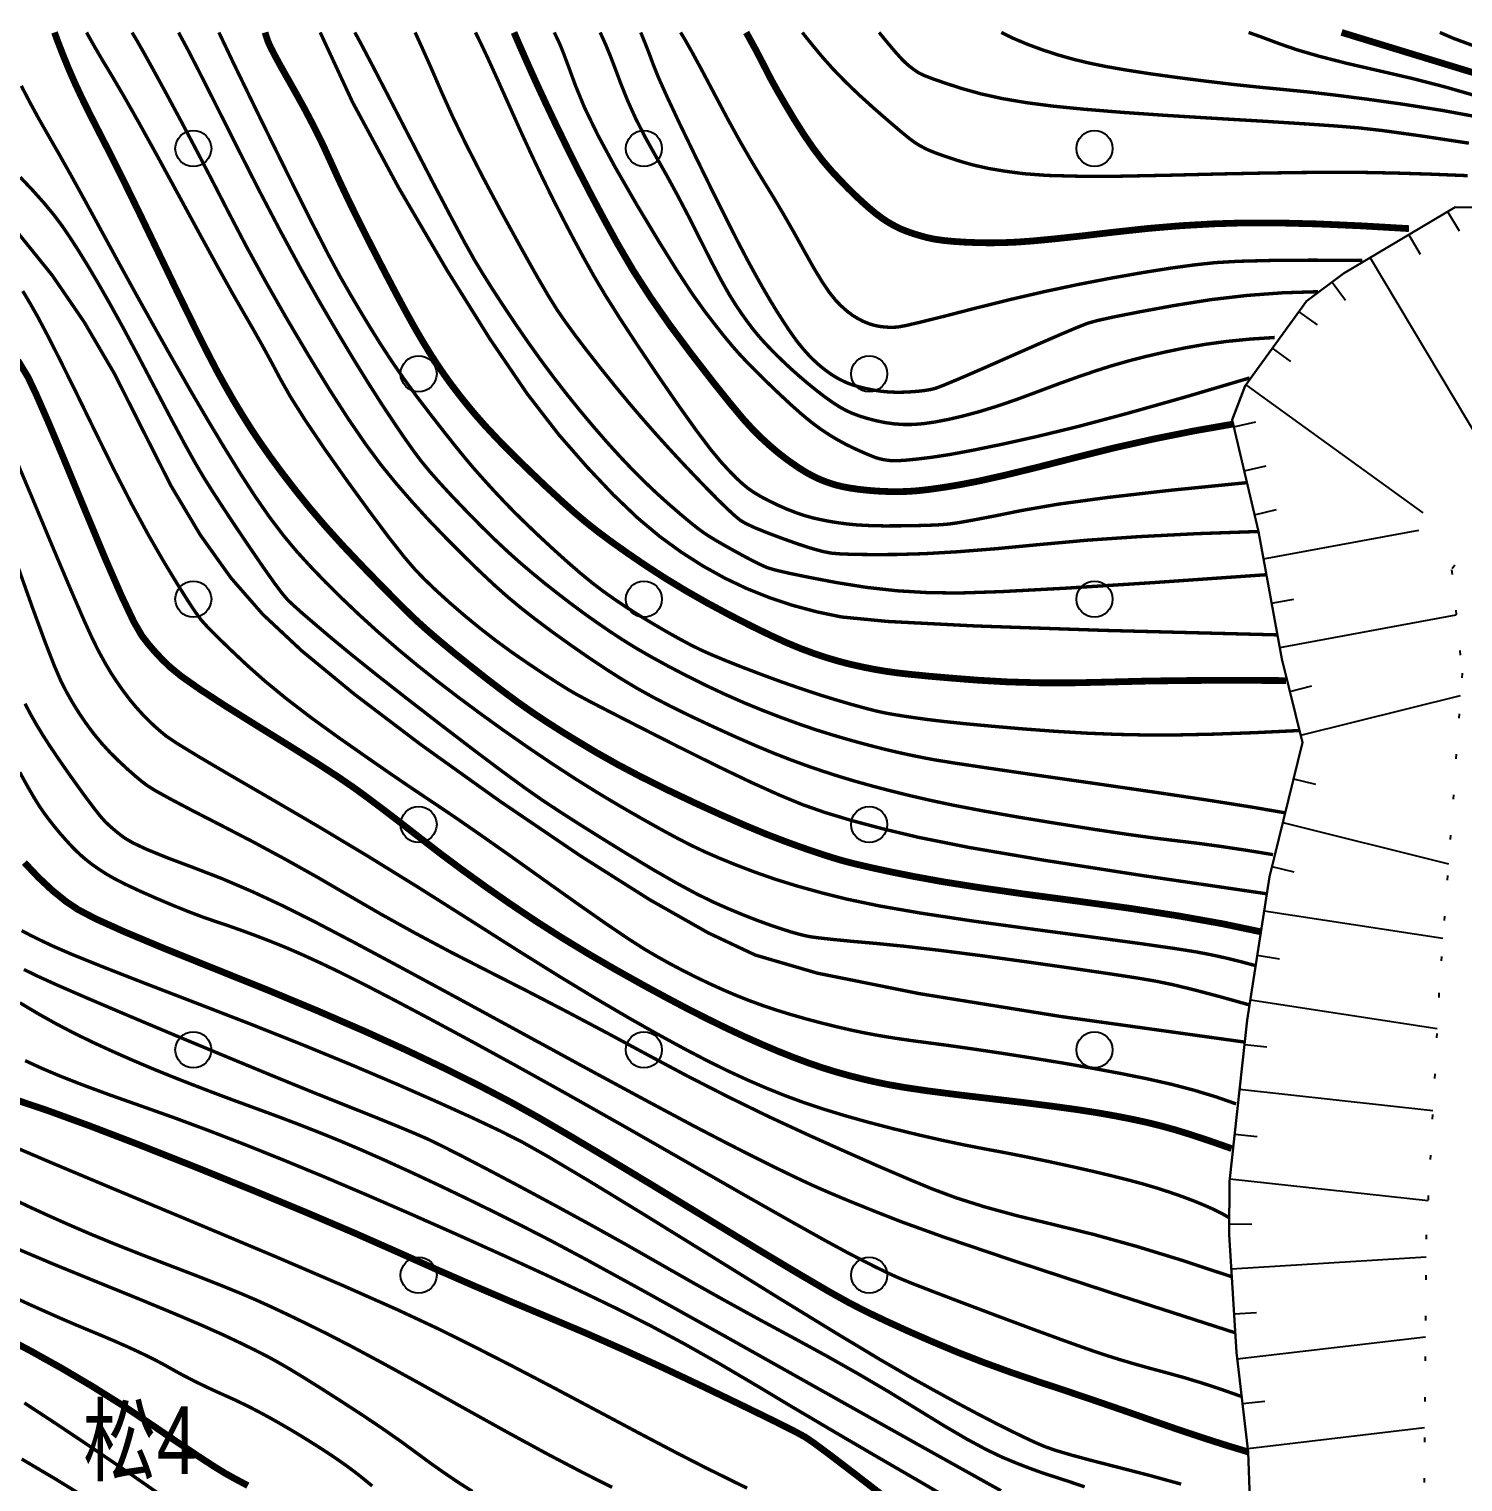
# Model space of a CAD drawing. Extents: x 396500 to 398250, y 1005980 to 1008200.
# Drawn here: x 396517.09 to 396548.91, y 1006767.84 to 1006800.07 of the extents above; entities that cross this region are included whole.
import ezdxf
from ezdxf.enums import TextEntityAlignment as Align

# ---------------------------------------------------------------- set-up
doc = ezdxf.new("R2010")
doc.units = 0
doc.header["$LTSCALE"] = 0.5
doc.linetypes.add('X4', pattern=[1.6, 0, -1.6])
doc.layers.get('0').update_dxf_attribs({"linetype": 'CONTINUOUS'})
doc.layers.add('ASSIST', color=7, linetype='CONTINUOUS', plot=False)
for name, color, linetype in [('DGX', 2, 'CONTINUOUS'), ('DMTZ', 3, 'CONTINUOUS'), ('ZBTZ', 3, 'CONTINUOUS')]:
    doc.layers.add(name, color=color, linetype=linetype)
doc.styles.add('细等线体', font='长等线体_0.TTF', dxfattribs={"width": 0.8})
doc.linetypes.add('1161', pattern='A,0,[149,AAA.SHX,S=0.15,R=0,X=0,Y=0],-1.6', length=1.6)

# ---------------------------------------------------------------- blocks, each defined once
blk = doc.blocks.new('gc326')
blk.add_circle((0, 0), 0.8)

msp = doc.modelspace()

# ---------------------------------------------------------------- linework, layer by layer
at = {"layer": 'ASSIST', "linetype": '1161'}
msp.add_lwpolyline([(396541.919, 1006748.297), (396543.611, 1006751.507), (396544.012, 1006752.112), (396544.259, 1006753.351), (396544.26, 1006755.667), (396544.269, 1006760.35), (396544.253, 1006765.35), (396544.142, 1006768.502), (396543.882, 1006770.711), (396543.72, 1006773.326), (396543.728, 1006774.502), (396544.118, 1006778.08), (396544.61, 1006781.265), (396545.348, 1006784.244), (396544.889, 1006786.098), (396544.366, 1006788.926), (396543.786, 1006791.401), (396544.07, 1006792.157), (396545.431, 1006794.034), (396546.258, 1006794.648), (396548.73, 1006796.124), (396551.106, 1006796.112)], dxfattribs=at)
at = {"layer": 'ASSIST', "linetype": 'X4'}
msp.add_lwpolyline([(396546.78, 1006743.224), (396548.817, 1006750.177), (396550.413, 1006755.931), (396551.959, 1006767.457), (396551.608, 1006779.505), (396551.514, 1006785.279), (396551.632, 1006787.643), (396551.468, 1006788.484), (396550.998, 1006789.325), (396549.733, 1006789.62), (396549.241, 1006788.916), (396548.655, 1006788.075), (396548.889, 1006785.779), (396548.373, 1006778.686), (396548.092, 1006773.321), (396548.008, 1006763.539), (396547.529, 1006757.296), (396546.483, 1006750.113), (396544.562, 1006744.956)], dxfattribs=at)
at = {"layer": 'DGX', "color": 3, "linetype": 'Continuous', "lineweight": -2, "const_width": 0.15}
for points, elevation in [([(396517.65, 1006800), (396517.709, 1006799.835), (396517.835, 1006799.509), (396517.962, 1006799.198), (396518.1, 1006798.883), (396518.26, 1006798.54), (396518.443, 1006798.17), (396518.646, 1006797.774), (396518.892, 1006797.295), (396519.199, 1006796.678), (396519.568, 1006795.923), (396519.998, 1006795.031), (396520.423, 1006794.15), (396520.775, 1006793.432), (396521.054, 1006792.876), (396521.259, 1006792.482), (396521.431, 1006792.17), (396521.608, 1006791.861), (396521.792, 1006791.555), (396521.982, 1006791.251), (396522.189, 1006790.938), (396522.424, 1006790.602), (396522.688, 1006790.243), (396522.98, 1006789.863), (396523.302, 1006789.463), (396523.656, 1006789.049), (396524.043, 1006788.62), (396524.463, 1006788.177), (396524.866, 1006787.762), (396525.207, 1006787.416), (396525.485, 1006787.14), (396525.7, 1006786.934), (396525.91, 1006786.745), (396526.172, 1006786.52), (396526.486, 1006786.259), (396526.854, 1006785.963), (396527.235, 1006785.663), (396527.592, 1006785.39), (396527.925, 1006785.145), (396528.234, 1006784.927), (396528.547, 1006784.717), (396528.894, 1006784.495), (396529.275, 1006784.261), (396529.689, 1006784.014), (396530.147, 1006783.756), (396530.657, 1006783.487), (396531.22, 1006783.207), (396531.835, 1006782.915), (396532.444, 1006782.638), (396532.989, 1006782.399), (396533.47, 1006782.2), (396533.887, 1006782.041), (396534.252, 1006781.909), (396534.58, 1006781.797), (396534.87, 1006781.703), (396535.122, 1006781.627), (396535.397, 1006781.555), (396535.755, 1006781.472), (396536.194, 1006781.377), (396536.717, 1006781.272), (396537.366, 1006781.154), (396538.185, 1006781.024), (396539.176, 1006780.881), (396540.337, 1006780.726), (396541.526, 1006780.563), (396542.602, 1006780.395), (396543.564, 1006780.223), (396544.411, 1006780.046)], 47.5), ([(396544.977, 1006785.618), (396543.883, 1006785.624), (396542.865, 1006785.62), (396541.924, 1006785.608), (396541.058, 1006785.586), (396540.255, 1006785.568), (396539.501, 1006785.569), (396538.796, 1006785.589), (396538.139, 1006785.627), (396537.554, 1006785.673), (396537.063, 1006785.715), (396536.665, 1006785.754), (396536.36, 1006785.788), (396536.102, 1006785.824), (396535.841, 1006785.868), (396535.579, 1006785.92), (396535.315, 1006785.979), (396535.048, 1006786.048), (396534.776, 1006786.129), (396534.498, 1006786.222), (396534.216, 1006786.326), (396533.903, 1006786.456), (396533.533, 1006786.625), (396533.106, 1006786.833), (396532.623, 1006787.079), (396532.122, 1006787.348), (396531.644, 1006787.621), (396531.188, 1006787.899), (396530.755, 1006788.18), (396530.356, 1006788.453), (396530.005, 1006788.702), (396529.701, 1006788.928), (396529.444, 1006789.131), (396529.191, 1006789.346), (396528.897, 1006789.609), (396528.562, 1006789.919), (396528.187, 1006790.276), (396527.816, 1006790.639), (396527.493, 1006790.966), (396527.22, 1006791.257), (396526.995, 1006791.511), (396526.801, 1006791.744), (396526.619, 1006791.973), (396526.448, 1006792.197), (396526.29, 1006792.417), (396526.136, 1006792.643), (396525.979, 1006792.887), (396525.819, 1006793.148), (396525.655, 1006793.428), (396525.473, 1006793.754), (396525.257, 1006794.155), (396525.007, 1006794.63), (396524.723, 1006795.179), (396524.438, 1006795.741), (396524.186, 1006796.253), (396523.967, 1006796.715), (396523.78, 1006797.128), (396523.6, 1006797.52), (396523.401, 1006797.923), (396523.184, 1006798.335), (396522.949, 1006798.757), (396522.73, 1006799.142), (396522.563, 1006799.445), (396522.448, 1006799.666), (396522.385, 1006799.805), (396522.335, 1006799.959), (396522.324, 1006800)], 50), ([(396543.8, 1006791.309), (396542.922, 1006791.155), (396542.042, 1006790.978), (396541.16, 1006790.78), (396540.276, 1006790.559), (396539.454, 1006790.349), (396538.758, 1006790.179), (396538.189, 1006790.051), (396537.747, 1006789.965), (396537.39, 1006789.906), (396537.076, 1006789.861), (396536.807, 1006789.831), (396536.581, 1006789.815), (396536.374, 1006789.81), (396536.161, 1006789.812), (396535.943, 1006789.821), (396535.719, 1006789.838), (396535.503, 1006789.861), (396535.309, 1006789.889), (396535.137, 1006789.921), (396534.987, 1006789.958), (396534.849, 1006790.001), (396534.715, 1006790.05), (396534.585, 1006790.105), (396534.459, 1006790.167), (396534.328, 1006790.239), (396534.186, 1006790.327), (396534.033, 1006790.431), (396533.868, 1006790.55), (396533.696, 1006790.684), (396533.522, 1006790.832), (396533.345, 1006790.994), (396533.166, 1006791.169), (396532.944, 1006791.411), (396532.641, 1006791.773), (396532.256, 1006792.255), (396531.79, 1006792.856), (396531.307, 1006793.504), (396530.873, 1006794.127), (396530.489, 1006794.723), (396530.154, 1006795.294), (396529.85, 1006795.847), (396529.56, 1006796.393), (396529.282, 1006796.931), (396529.017, 1006797.462), (396528.768, 1006797.975), (396528.537, 1006798.461), (396528.324, 1006798.921), (396528.129, 1006799.355), (396527.942, 1006799.779), (396527.847, 1006800)], 52.5), ([(396547.709, 1006795.647), (396546.623, 1006795.71), (396545.653, 1006795.752), (396544.799, 1006795.773), (396544.06, 1006795.774), (396543.368, 1006795.753), (396542.651, 1006795.712), (396541.912, 1006795.65), (396541.149, 1006795.567), (396540.434, 1006795.483), (396539.839, 1006795.419), (396539.366, 1006795.374), (396539.012, 1006795.348), (396538.72, 1006795.336), (396538.431, 1006795.331), (396538.143, 1006795.335), (396537.858, 1006795.346), (396537.593, 1006795.363), (396537.364, 1006795.386), (396537.172, 1006795.414), (396537.017, 1006795.447), (396536.884, 1006795.483), (396536.76, 1006795.52), (396536.644, 1006795.558), (396536.537, 1006795.597), (396536.433, 1006795.639), (396536.327, 1006795.69), (396536.22, 1006795.748), (396536.112, 1006795.813), (396535.997, 1006795.891), (396535.87, 1006795.987), (396535.732, 1006796.101), (396535.583, 1006796.233), (396535.423, 1006796.382), (396535.254, 1006796.548), (396535.076, 1006796.731), (396534.888, 1006796.932), (396534.693, 1006797.16), (396534.492, 1006797.425), (396534.284, 1006797.727), (396534.069, 1006798.066), (396533.867, 1006798.404), (396533.694, 1006798.702), (396533.55, 1006798.961), (396533.437, 1006799.181), (396533.33, 1006799.391), (396533.209, 1006799.621), (396533.072, 1006799.87), (396533, 1006800)], 55), ([(396546.213, 1006800), (396550.942, 1006798.555), (396553.185, 1006797.968), (396554.149, 1006797.817), (396555.534, 1006797.787), (396558.148, 1006797.641)], 57.5), ([(396516.835, 1006792.724), (396517.061, 1006792.353), (396517.236, 1006791.985), (396517.505, 1006791.373), (396517.866, 1006790.516), (396518.321, 1006789.415), (396518.777, 1006788.322), (396519.14, 1006787.491), (396519.411, 1006786.92), (396519.59, 1006786.611), (396519.728, 1006786.433), (396519.878, 1006786.259), (396520.039, 1006786.087), (396520.212, 1006785.919), (396520.468, 1006785.711), (396520.877, 1006785.424), (396521.441, 1006785.056), (396522.158, 1006784.608), (396522.888, 1006784.156), (396523.489, 1006783.777), (396523.96, 1006783.47), (396524.302, 1006783.235), (396524.602, 1006783.016), (396524.947, 1006782.757), (396525.336, 1006782.459), (396525.769, 1006782.122), (396526.237, 1006781.762), (396526.727, 1006781.397), (396527.241, 1006781.027), (396527.778, 1006780.653), (396528.333, 1006780.28), (396528.905, 1006779.915), (396529.492, 1006779.558), (396530.094, 1006779.209), (396530.68, 1006778.881), (396531.219, 1006778.588), (396531.71, 1006778.329), (396532.153, 1006778.104), (396532.564, 1006777.904), (396532.96, 1006777.719), (396533.339, 1006777.55), (396533.701, 1006777.396), (396534.048, 1006777.258), (396534.378, 1006777.135), (396534.692, 1006777.027), (396534.99, 1006776.935), (396535.281, 1006776.854), (396535.575, 1006776.779), (396535.871, 1006776.711), (396536.169, 1006776.65), (396536.532, 1006776.587), (396537.023, 1006776.515), (396537.641, 1006776.435), (396538.388, 1006776.346), (396539.146, 1006776.256), (396539.8, 1006776.173), (396540.35, 1006776.097), (396540.797, 1006776.028), (396541.181, 1006775.96), (396541.541, 1006775.89), (396541.879, 1006775.817), (396542.194, 1006775.74), (396542.52, 1006775.65), (396542.892, 1006775.535), (396543.31, 1006775.396), (396543.774, 1006775.233)], 45), ([(396544.142, 1006768.502), (396543.662, 1006768.647), (396543.139, 1006768.814), (396542.571, 1006769.004), (396541.959, 1006769.217), (396541.328, 1006769.438), (396540.705, 1006769.652), (396540.09, 1006769.86), (396539.483, 1006770.061), (396538.883, 1006770.265), (396538.289, 1006770.481), (396537.703, 1006770.709), (396537.124, 1006770.951), (396536.577, 1006771.19), (396536.089, 1006771.413), (396535.659, 1006771.619), (396535.287, 1006771.81), (396534.83, 1006772.065), (396534.146, 1006772.466), (396533.233, 1006773.013), (396532.093, 1006773.706), (396530.921, 1006774.419), (396529.915, 1006775.025), (396529.074, 1006775.525), (396528.399, 1006775.918), (396527.77, 1006776.267), (396527.069, 1006776.634), (396526.296, 1006777.018), (396525.449, 1006777.421), (396524.522, 1006777.842), (396523.504, 1006778.283), (396522.397, 1006778.744), (396521.2, 1006779.225), (396520.08, 1006779.676), (396519.202, 1006780.044), (396518.566, 1006780.331), (396518.173, 1006780.536), (396517.895, 1006780.724), (396517.604, 1006780.96), (396517.299, 1006781.245), (396516.982, 1006781.579)], 42.5), ([(396536.067, 1006767.508), (396535.393, 1006768.029), (396534.877, 1006768.423), (396534.517, 1006768.69), (396534.315, 1006768.829), (396534.085, 1006768.954), (396533.644, 1006769.176), (396532.991, 1006769.495), (396532.127, 1006769.911), (396531.18, 1006770.358), (396530.278, 1006770.77), (396529.422, 1006771.147), (396528.61, 1006771.49), (396527.809, 1006771.825), (396526.983, 1006772.178), (396526.131, 1006772.55), (396525.255, 1006772.941), (396524.309, 1006773.359), (396523.249, 1006773.811), (396522.076, 1006774.297), (396520.789, 1006774.819), (396519.529, 1006775.317), (396518.437, 1006775.735), (396517.513, 1006776.072), (396516.756, 1006776.328)], 40), ([(396521.94, 1006767.755), (396521.642, 1006767.914), (396521.427, 1006768.034), (396521.195, 1006768.177), (396520.846, 1006768.404), (396520.38, 1006768.716), (396519.798, 1006769.112), (396519.15, 1006769.543), (396518.488, 1006769.958), (396517.812, 1006770.358), (396517.122, 1006770.743), (396516.407, 1006771.122)], 37.5)]:
    msp.add_lwpolyline(points, dxfattribs=dict(at, elevation=elevation))
at = {"layer": 'DGX', "linetype": 'Continuous', "const_width": 0.075}
for points, elevation in [([(396544.547, 1006780.888), (396541.798, 1006781.291), (396539.595, 1006781.634), (396537.936, 1006781.917), (396536.823, 1006782.14), (396536.032, 1006782.329), (396535.34, 1006782.513), (396534.746, 1006782.692), (396534.252, 1006782.865), (396533.743, 1006783.075), (396533.109, 1006783.361), (396532.348, 1006783.726), (396531.462, 1006784.167), (396530.611, 1006784.599), (396529.956, 1006784.934), (396529.498, 1006785.171), (396529.237, 1006785.311), (396529.048, 1006785.421), (396528.806, 1006785.572), (396528.513, 1006785.762), (396528.167, 1006785.993), (396527.799, 1006786.247), (396527.438, 1006786.511), (396527.086, 1006786.785), (396526.741, 1006787.068), (396526.418, 1006787.347), (396526.129, 1006787.609), (396525.874, 1006787.853), (396525.654, 1006788.079), (396525.408, 1006788.366), (396525.074, 1006788.79), (396524.653, 1006789.352), (396524.144, 1006790.051), (396523.637, 1006790.769), (396523.22, 1006791.387), (396522.892, 1006791.905), (396522.655, 1006792.324), (396522.46, 1006792.691), (396522.262, 1006793.054), (396522.06, 1006793.412), (396521.855, 1006793.767), (396521.608, 1006794.196), (396521.284, 1006794.776), (396520.883, 1006795.508), (396520.403, 1006796.392), (396519.921, 1006797.278), (396519.512, 1006798.017), (396519.176, 1006798.609), (396518.913, 1006799.055), (396518.703, 1006799.403), (396518.528, 1006799.703), (396518.386, 1006799.956), (396518.362, 1006800)], 48), ([(396519.372, 1006800), (396519.372, 1006799.999), (396519.482, 1006799.815), (396519.647, 1006799.524), (396519.867, 1006799.126), (396520.143, 1006798.62), (396520.456, 1006798.038), (396520.788, 1006797.409), (396521.139, 1006796.735), (396521.509, 1006796.015), (396521.903, 1006795.261), (396522.328, 1006794.485), (396522.782, 1006793.687), (396523.266, 1006792.868), (396523.742, 1006792.091), (396524.172, 1006791.422), (396524.557, 1006790.861), (396524.895, 1006790.406), (396525.223, 1006790.003), (396525.576, 1006789.596), (396525.952, 1006789.183), (396526.353, 1006788.767), (396526.748, 1006788.371), (396527.105, 1006788.024), (396527.426, 1006787.724), (396527.709, 1006787.473), (396527.995, 1006787.235), (396528.322, 1006786.979), (396528.689, 1006786.704), (396529.098, 1006786.411), (396529.513, 1006786.123), (396529.9, 1006785.865), (396530.257, 1006785.639), (396530.586, 1006785.442), (396530.927, 1006785.253), (396531.32, 1006785.049), (396531.766, 1006784.83), (396532.265, 1006784.596), (396532.767, 1006784.368), (396533.224, 1006784.168), (396533.635, 1006783.997), (396534.001, 1006783.855), (396534.346, 1006783.729), (396534.696, 1006783.609), (396535.052, 1006783.494), (396535.413, 1006783.386), (396535.791, 1006783.28), (396536.195, 1006783.174), (396536.627, 1006783.067), (396537.086, 1006782.961), (396537.615, 1006782.849), (396538.255, 1006782.727), (396539.007, 1006782.594), (396539.869, 1006782.452), (396540.727, 1006782.316), (396541.465, 1006782.206), (396542.081, 1006782.121), (396542.577, 1006782.061), (396543.036, 1006782.006), (396543.541, 1006781.937), (396544.093, 1006781.854), (396544.691, 1006781.756)], 48.5), ([(396544.968, 1006782.682), (396544.226, 1006782.81), (396543.267, 1006782.962), (396542.092, 1006783.138), (396540.701, 1006783.34), (396539.357, 1006783.532), (396538.324, 1006783.683), (396537.602, 1006783.791), (396537.191, 1006783.858), (396536.932, 1006783.906), (396536.667, 1006783.96), (396536.395, 1006784.019), (396536.117, 1006784.084), (396535.83, 1006784.156), (396535.528, 1006784.236), (396535.213, 1006784.324), (396534.885, 1006784.421), (396534.539, 1006784.529), (396534.174, 1006784.654), (396533.789, 1006784.794), (396533.383, 1006784.95), (396532.965, 1006785.121), (396532.541, 1006785.308), (396532.112, 1006785.509), (396531.677, 1006785.725), (396531.259, 1006785.944), (396530.881, 1006786.151), (396530.543, 1006786.346), (396530.246, 1006786.531), (396529.966, 1006786.715), (396529.682, 1006786.91), (396529.394, 1006787.115), (396529.101, 1006787.332), (396528.811, 1006787.555), (396528.528, 1006787.778), (396528.254, 1006788.003), (396527.988, 1006788.229), (396527.717, 1006788.471), (396527.425, 1006788.744), (396527.114, 1006789.049), (396526.784, 1006789.385), (396526.467, 1006789.716), (396526.197, 1006790.008), (396525.975, 1006790.26), (396525.8, 1006790.473), (396525.631, 1006790.696), (396525.428, 1006790.983), (396525.19, 1006791.333), (396524.917, 1006791.745), (396524.613, 1006792.221), (396524.28, 1006792.759), (396523.92, 1006793.36), (396523.531, 1006794.024), (396523.112, 1006794.764), (396522.662, 1006795.595), (396522.18, 1006796.515), (396521.668, 1006797.525), (396521.199, 1006798.46), (396520.848, 1006799.154), (396520.615, 1006799.606), (396520.501, 1006799.818), (396520.436, 1006799.939), (396520.406, 1006800)], 49), ([(396545.301, 1006784.511), (396544.274, 1006784.462), (396543.361, 1006784.429), (396542.562, 1006784.412), (396541.876, 1006784.411), (396541.234, 1006784.424), (396540.564, 1006784.451), (396539.868, 1006784.492), (396539.145, 1006784.546), (396538.46, 1006784.605), (396537.879, 1006784.659), (396537.401, 1006784.709), (396537.026, 1006784.754), (396536.724, 1006784.796), (396536.463, 1006784.835), (396536.242, 1006784.871), (396536.063, 1006784.904), (396535.876, 1006784.945), (396535.636, 1006785.007), (396535.341, 1006785.088), (396534.993, 1006785.19), (396534.607, 1006785.309), (396534.202, 1006785.444), (396533.777, 1006785.592), (396533.332, 1006785.756), (396532.909, 1006785.917), (396532.546, 1006786.061), (396532.246, 1006786.186), (396532.008, 1006786.292), (396531.785, 1006786.401), (396531.533, 1006786.535), (396531.251, 1006786.693), (396530.939, 1006786.875), (396530.625, 1006787.065), (396530.334, 1006787.25), (396530.068, 1006787.429), (396529.825, 1006787.601), (396529.581, 1006787.788), (396529.31, 1006788.01), (396529.013, 1006788.268), (396528.689, 1006788.561), (396528.369, 1006788.858), (396528.085, 1006789.13), (396527.836, 1006789.375), (396527.623, 1006789.595), (396527.434, 1006789.796), (396527.258, 1006789.988), (396527.094, 1006790.17), (396526.942, 1006790.342), (396526.774, 1006790.541), (396526.56, 1006790.804), (396526.301, 1006791.13), (396525.997, 1006791.52), (396525.68, 1006791.935), (396525.387, 1006792.338), (396525.117, 1006792.73), (396524.869, 1006793.11), (396524.637, 1006793.483), (396524.413, 1006793.853), (396524.196, 1006794.222), (396523.986, 1006794.588), (396523.721, 1006795.081), (396523.337, 1006795.83), (396522.835, 1006796.837), (396522.214, 1006798.1), (396521.611, 1006799.342), (396521.299, 1006800)], 49.5), ([(396544.791, 1006786.632), (396540.977, 1006786.731), (396538.094, 1006786.83), (396536.141, 1006786.93), (396535.119, 1006787.029), (396534.57, 1006787.143), (396534.036, 1006787.286), (396533.518, 1006787.458), (396533.014, 1006787.659), (396532.522, 1006787.893), (396532.035, 1006788.164), (396531.555, 1006788.471), (396531.082, 1006788.815), (396530.589, 1006789.228), (396530.052, 1006789.741), (396529.471, 1006790.355), (396528.846, 1006791.069), (396528.138, 1006791.985), (396527.309, 1006793.204), (396526.359, 1006794.726), (396525.289, 1006796.552), (396524.259, 1006798.463), (396523.547, 1006800)], 50.5), ([(396544.55, 1006787.968), (396542.08, 1006787.795), (396540.118, 1006787.67), (396538.664, 1006787.592), (396537.717, 1006787.561), (396537.027, 1006787.57), (396536.345, 1006787.611), (396535.671, 1006787.686), (396535.003, 1006787.793), (396534.41, 1006787.906), (396533.956, 1006787.999), (396533.642, 1006788.072), (396533.468, 1006788.124), (396533.345, 1006788.178), (396533.185, 1006788.256), (396532.989, 1006788.358), (396532.757, 1006788.485), (396532.524, 1006788.615), (396532.327, 1006788.729), (396532.165, 1006788.828), (396532.04, 1006788.911), (396531.912, 1006789.006), (396531.744, 1006789.141), (396531.536, 1006789.315), (396531.288, 1006789.529), (396531.018, 1006789.771), (396530.744, 1006790.031), (396530.467, 1006790.308), (396530.187, 1006790.603), (396529.904, 1006790.916), (396529.618, 1006791.244), (396529.328, 1006791.589), (396529.036, 1006791.95), (396528.743, 1006792.326), (396528.452, 1006792.717), (396528.162, 1006793.122), (396527.873, 1006793.541), (396527.601, 1006793.949), (396527.36, 1006794.319), (396527.15, 1006794.653), (396526.971, 1006794.949), (396526.76, 1006795.326), (396526.452, 1006795.9), (396526.047, 1006796.672), (396525.546, 1006797.642), (396525.055, 1006798.593), (396524.683, 1006799.31), (396524.43, 1006799.791), (396524.315, 1006800)], 51), ([(396544.366, 1006788.926), (396542.998, 1006788.878), (396541.731, 1006788.813), (396540.565, 1006788.733), (396539.5, 1006788.636), (396538.542, 1006788.544), (396537.694, 1006788.477), (396536.958, 1006788.434), (396536.334, 1006788.416), (396535.816, 1006788.414), (396535.403, 1006788.418), (396535.094, 1006788.429), (396534.889, 1006788.446), (396534.707, 1006788.481), (396534.467, 1006788.546), (396534.169, 1006788.642), (396533.813, 1006788.768), (396533.464, 1006788.899), (396533.191, 1006789.01), (396532.993, 1006789.102), (396532.87, 1006789.174), (396532.76, 1006789.264), (396532.6, 1006789.411), (396532.391, 1006789.614), (396532.133, 1006789.874), (396531.849, 1006790.168), (396531.562, 1006790.471), (396531.273, 1006790.784), (396530.982, 1006791.106), (396530.686, 1006791.443), (396530.383, 1006791.798), (396530.074, 1006792.172), (396529.759, 1006792.564), (396529.46, 1006792.945), (396529.202, 1006793.284), (396528.984, 1006793.583), (396528.806, 1006793.84), (396528.612, 1006794.151), (396528.343, 1006794.613), (396528, 1006795.226), (396527.582, 1006795.988), (396527.157, 1006796.786), (396526.79, 1006797.504), (396526.48, 1006798.143), (396526.229, 1006798.702), (396526.013, 1006799.201), (396525.809, 1006799.658), (396525.653, 1006800)], 51.5), ([(396544.102, 1006790.009), (396542.418, 1006789.841), (396541.027, 1006789.682), (396539.927, 1006789.533), (396539.118, 1006789.393), (396538.52, 1006789.272), (396538.049, 1006789.182), (396537.706, 1006789.121), (396537.491, 1006789.091), (396537.311, 1006789.076), (396537.071, 1006789.065), (396536.773, 1006789.057), (396536.416, 1006789.052), (396536.053, 1006789.051), (396535.735, 1006789.058), (396535.462, 1006789.072), (396535.235, 1006789.094), (396535.034, 1006789.121), (396534.84, 1006789.152), (396534.655, 1006789.189), (396534.476, 1006789.229), (396534.297, 1006789.279), (396534.108, 1006789.343), (396533.909, 1006789.42), (396533.701, 1006789.512), (396533.5, 1006789.609), (396533.324, 1006789.702), (396533.173, 1006789.792), (396533.048, 1006789.878), (396532.925, 1006789.978), (396532.782, 1006790.111), (396532.62, 1006790.276), (396532.438, 1006790.473), (396532.207, 1006790.752), (396531.899, 1006791.161), (396531.514, 1006791.7), (396531.052, 1006792.37), (396530.587, 1006793.06), (396530.194, 1006793.66), (396529.873, 1006794.169), (396529.624, 1006794.588), (396529.409, 1006794.973), (396529.189, 1006795.379), (396528.964, 1006795.808), (396528.733, 1006796.259), (396528.497, 1006796.738), (396528.253, 1006797.249), (396528.002, 1006797.794), (396527.743, 1006798.372), (396527.497, 1006798.922), (396527.287, 1006799.384), (396527.111, 1006799.758), (396526.992, 1006800)], 52), ([(396544.172, 1006792.333), (396542.718, 1006791.903), (396541.447, 1006791.544), (396540.359, 1006791.254), (396539.453, 1006791.034), (396538.697, 1006790.866), (396538.055, 1006790.734), (396537.529, 1006790.636), (396537.117, 1006790.573), (396536.795, 1006790.534), (396536.538, 1006790.508), (396536.346, 1006790.496), (396536.219, 1006790.498), (396536.127, 1006790.508), (396536.041, 1006790.522), (396535.961, 1006790.54), (396535.888, 1006790.561), (396535.804, 1006790.592), (396535.693, 1006790.638), (396535.553, 1006790.699), (396535.386, 1006790.775), (396535.205, 1006790.864), (396535.024, 1006790.963), (396534.843, 1006791.072), (396534.661, 1006791.192), (396534.465, 1006791.336), (396534.241, 1006791.52), (396533.988, 1006791.744), (396533.706, 1006792.007), (396533.43, 1006792.272), (396533.195, 1006792.505), (396532.999, 1006792.704), (396532.844, 1006792.869), (396532.695, 1006793.038), (396532.519, 1006793.25), (396532.317, 1006793.505), (396532.088, 1006793.801), (396531.81, 1006794.189), (396531.464, 1006794.716), (396531.049, 1006795.383), (396530.565, 1006796.189), (396530.091, 1006797.011), (396529.707, 1006797.724), (396529.414, 1006798.329), (396529.21, 1006798.824), (396529.066, 1006799.219), (396528.952, 1006799.522), (396528.867, 1006799.734), (396528.812, 1006799.853), (396528.75, 1006799.981), (396528.741, 1006800)], 53), ([(396529.76, 1006800), (396529.803, 1006799.905), (396529.882, 1006799.73), (396529.977, 1006799.499), (396530.088, 1006799.211), (396530.216, 1006798.868), (396530.367, 1006798.49), (396530.544, 1006798.098), (396530.75, 1006797.692), (396530.983, 1006797.273), (396531.232, 1006796.835), (396531.482, 1006796.375), (396531.735, 1006795.891), (396531.99, 1006795.385), (396532.231, 1006794.907), (396532.443, 1006794.506), (396532.625, 1006794.183), (396532.777, 1006793.939), (396532.91, 1006793.743), (396533.035, 1006793.569), (396533.152, 1006793.415), (396533.26, 1006793.282), (396533.373, 1006793.154), (396533.502, 1006793.016), (396533.649, 1006792.867), (396533.812, 1006792.707), (396533.987, 1006792.543), (396534.17, 1006792.38), (396534.36, 1006792.218), (396534.557, 1006792.058), (396534.749, 1006791.91), (396534.923, 1006791.787), (396535.079, 1006791.687), (396535.218, 1006791.61), (396535.356, 1006791.548), (396535.513, 1006791.489), (396535.689, 1006791.435), (396535.883, 1006791.384), (396536.087, 1006791.342), (396536.291, 1006791.314), (396536.495, 1006791.3), (396536.7, 1006791.301), (396536.924, 1006791.318), (396537.184, 1006791.355), (396537.48, 1006791.412), (396537.813, 1006791.489), (396538.181, 1006791.588), (396538.581, 1006791.711), (396539.012, 1006791.859), (396539.476, 1006792.031), (396539.939, 1006792.205), (396540.369, 1006792.359), (396540.765, 1006792.494), (396541.128, 1006792.609), (396541.488, 1006792.712), (396541.873, 1006792.811), (396542.285, 1006792.906), (396542.722, 1006792.997), (396543.185, 1006793.079), (396543.673, 1006793.145), (396544.188, 1006793.196), (396544.728, 1006793.231)], 53.5), ([(396545.688, 1006794.247), (396544.905, 1006794.223), (396544.111, 1006794.164), (396543.307, 1006794.07), (396542.493, 1006793.94), (396541.758, 1006793.805), (396541.194, 1006793.695), (396540.801, 1006793.609), (396540.577, 1006793.547), (396540.366, 1006793.463), (396540.007, 1006793.312), (396539.502, 1006793.093), (396538.85, 1006792.806), (396538.203, 1006792.521), (396537.713, 1006792.31), (396537.381, 1006792.171), (396537.205, 1006792.105), (396537.094, 1006792.077), (396536.955, 1006792.054), (396536.788, 1006792.035), (396536.593, 1006792.021), (396536.388, 1006792.015), (396536.191, 1006792.02), (396536.002, 1006792.037), (396535.82, 1006792.065), (396535.652, 1006792.1), (396535.503, 1006792.136), (396535.373, 1006792.175), (396535.262, 1006792.215), (396535.161, 1006792.259), (396535.062, 1006792.309), (396534.964, 1006792.365), (396534.867, 1006792.427), (396534.772, 1006792.496), (396534.678, 1006792.569), (396534.586, 1006792.647), (396534.496, 1006792.731), (396534.406, 1006792.82), (396534.318, 1006792.916), (396534.231, 1006793.017), (396534.144, 1006793.125), (396534.051, 1006793.251), (396533.942, 1006793.408), (396533.818, 1006793.596), (396533.679, 1006793.814), (396533.528, 1006794.061), (396533.368, 1006794.335), (396533.2, 1006794.635), (396533.022, 1006794.961), (396532.814, 1006795.359), (396532.553, 1006795.875), (396532.238, 1006796.507), (396531.871, 1006797.257), (396531.517, 1006797.99), (396531.243, 1006798.575), (396531.048, 1006799.01), (396530.934, 1006799.296), (396530.853, 1006799.517), (396530.759, 1006799.758), (396530.66, 1006800)], 54), ([(396546.674, 1006794.941), (396545.554, 1006794.947), (396544.636, 1006794.94), (396543.921, 1006794.922), (396543.408, 1006794.892), (396542.955, 1006794.843), (396542.419, 1006794.77), (396541.802, 1006794.672), (396541.102, 1006794.549), (396540.359, 1006794.406), (396539.609, 1006794.247), (396538.853, 1006794.072), (396538.09, 1006793.882), (396537.409, 1006793.706), (396536.894, 1006793.578), (396536.547, 1006793.497), (396536.367, 1006793.464), (396536.269, 1006793.457), (396536.167, 1006793.458), (396536.062, 1006793.465), (396535.952, 1006793.478), (396535.838, 1006793.502), (396535.722, 1006793.538), (396535.602, 1006793.587), (396535.48, 1006793.65), (396535.356, 1006793.726), (396535.232, 1006793.82), (396535.108, 1006793.931), (396534.983, 1006794.059), (396534.847, 1006794.229), (396534.686, 1006794.467), (396534.5, 1006794.773), (396534.29, 1006795.147), (396534.065, 1006795.553), (396533.836, 1006795.953), (396533.602, 1006796.348), (396533.362, 1006796.738), (396533.115, 1006797.147), (396532.855, 1006797.597), (396532.584, 1006798.09), (396532.3, 1006798.625), (396532.032, 1006799.133), (396531.808, 1006799.546), (396531.628, 1006799.864), (396531.544, 1006800)], 54.5), ([(396534.247, 1006800), (396534.298, 1006799.933), (396534.47, 1006799.719), (396534.676, 1006799.471), (396534.916, 1006799.2), (396535.192, 1006798.915), (396535.503, 1006798.616), (396535.849, 1006798.304), (396536.178, 1006798.018), (396536.436, 1006797.798), (396536.623, 1006797.645), (396536.74, 1006797.559), (396536.822, 1006797.507), (396536.907, 1006797.459), (396536.994, 1006797.414), (396537.084, 1006797.374), (396537.195, 1006797.329), (396537.349, 1006797.274), (396537.545, 1006797.208), (396537.783, 1006797.13), (396538.063, 1006797.052), (396538.385, 1006796.981), (396538.75, 1006796.92), (396539.157, 1006796.866), (396539.682, 1006796.827), (396540.396, 1006796.809), (396541.302, 1006796.81), (396542.399, 1006796.832), (396543.523, 1006796.86), (396544.508, 1006796.88), (396545.354, 1006796.892), (396546.062, 1006796.897), (396546.726, 1006796.893), (396547.439, 1006796.879), (396548.201, 1006796.855), (396549.013, 1006796.822)], 55.5), ([(396549.038, 1006797.543), (396547.95, 1006797.708), (396547.135, 1006797.821), (396546.593, 1006797.883), (396546.09, 1006797.924), (396545.391, 1006797.972), (396544.496, 1006798.029), (396543.405, 1006798.093), (396542.289, 1006798.161), (396541.317, 1006798.229), (396540.49, 1006798.297), (396539.807, 1006798.365), (396539.223, 1006798.441), (396538.69, 1006798.531), (396538.209, 1006798.637), (396537.78, 1006798.757), (396537.418, 1006798.875), (396537.138, 1006798.972), (396536.941, 1006799.048), (396536.827, 1006799.104), (396536.754, 1006799.152), (396536.681, 1006799.206), (396536.607, 1006799.264), (396536.534, 1006799.328), (396536.442, 1006799.42), (396536.315, 1006799.561), (396536.153, 1006799.752), (396535.955, 1006799.993), (396535.949, 1006800)], 56.5), ([(396549.455, 1006798.084), (396548.468, 1006798.266), (396547.592, 1006798.405), (396546.809, 1006798.515), (396546.1, 1006798.606), (396545.467, 1006798.68), (396544.907, 1006798.735), (396544.371, 1006798.787), (396543.805, 1006798.847), (396543.209, 1006798.918), (396542.583, 1006798.998), (396541.979, 1006799.081), (396541.449, 1006799.163), (396540.993, 1006799.242), (396540.612, 1006799.32), (396540.267, 1006799.403), (396539.924, 1006799.5), (396539.583, 1006799.611), (396539.243, 1006799.736), (396538.913, 1006799.875), (396538.662, 1006800)], 56.5), ([(396557.704, 1006797.184), (396555.889, 1006797.345), (396554.392, 1006797.495), (396553.212, 1006797.635), (396552.35, 1006797.765), (396551.66, 1006797.898), (396550.998, 1006798.051), (396550.365, 1006798.222), (396549.76, 1006798.412), (396549.147, 1006798.608), (396548.49, 1006798.796), (396547.788, 1006798.977), (396547.042, 1006799.15), (396546.329, 1006799.314), (396545.723, 1006799.469), (396545.225, 1006799.614), (396544.835, 1006799.748), (396544.44, 1006799.896), (396544.149, 1006800)], 57), ([(396558.693, 1006798.218), (396557.341, 1006798.247), (396556.235, 1006798.284), (396555.376, 1006798.331), (396554.764, 1006798.386), (396554.198, 1006798.472), (396553.481, 1006798.609), (396552.612, 1006798.798), (396551.591, 1006799.039), (396550.587, 1006799.29), (396549.772, 1006799.512), (396549.143, 1006799.704), (396548.703, 1006799.866), (396548.392, 1006800)], 58), ([(396544.295, 1006779.295), (396543.957, 1006779.386), (396543.625, 1006779.467), (396543.299, 1006779.538), (396542.979, 1006779.599), (396542.516, 1006779.672), (396541.765, 1006779.78), (396540.724, 1006779.921), (396539.394, 1006780.097), (396538.028, 1006780.283), (396536.882, 1006780.457), (396535.955, 1006780.618), (396535.247, 1006780.766), (396534.67, 1006780.91), (396534.135, 1006781.058), (396533.644, 1006781.21), (396533.195, 1006781.367), (396532.786, 1006781.523), (396532.414, 1006781.674), (396532.079, 1006781.82), (396531.781, 1006781.961), (396531.474, 1006782.119), (396531.113, 1006782.314), (396530.697, 1006782.547), (396530.226, 1006782.818), (396529.722, 1006783.118), (396529.207, 1006783.439), (396528.681, 1006783.782), (396528.144, 1006784.145), (396527.612, 1006784.517), (396527.101, 1006784.885), (396526.609, 1006785.25), (396526.139, 1006785.61), (396525.685, 1006785.971), (396525.247, 1006786.335), (396524.824, 1006786.703), (396524.415, 1006787.075), (396524.028, 1006787.443), (396523.669, 1006787.798), (396523.338, 1006788.142), (396523.035, 1006788.473), (396522.739, 1006788.827), (396522.428, 1006789.237), (396522.103, 1006789.704), (396521.764, 1006790.228), (396521.412, 1006790.799), (396521.046, 1006791.408), (396520.667, 1006792.054), (396520.275, 1006792.739), (396519.877, 1006793.445), (396519.481, 1006794.154), (396519.088, 1006794.869), (396518.697, 1006795.587), (396518.33, 1006796.261), (396518.01, 1006796.841), (396517.736, 1006797.327), (396517.509, 1006797.721), (396517.308, 1006798.073), (396517.109, 1006798.438), (396516.913, 1006798.816)], 47), ([(396544.166, 1006778.422), (396543.496, 1006778.609), (396542.929, 1006778.759), (396542.465, 1006778.871), (396542.104, 1006778.946), (396541.693, 1006779.016), (396541.081, 1006779.11), (396540.266, 1006779.229), (396539.248, 1006779.374), (396538.198, 1006779.517), (396537.282, 1006779.634), (396536.501, 1006779.724), (396535.855, 1006779.788), (396535.33, 1006779.834), (396534.915, 1006779.875), (396534.608, 1006779.909), (396534.411, 1006779.936), (396534.249, 1006779.971), (396534.05, 1006780.024), (396533.813, 1006780.098), (396533.539, 1006780.19), (396533.24, 1006780.299), (396532.931, 1006780.42), (396532.611, 1006780.553), (396532.28, 1006780.699), (396531.908, 1006780.881), (396531.463, 1006781.12), (396530.947, 1006781.416), (396530.358, 1006781.771), (396529.772, 1006782.133), (396529.261, 1006782.454), (396528.827, 1006782.733), (396528.468, 1006782.97), (396528.086, 1006783.238), (396527.579, 1006783.609), (396526.949, 1006784.082), (396526.195, 1006784.659), (396525.432, 1006785.249), (396524.775, 1006785.765), (396524.224, 1006786.207), (396523.78, 1006786.574), (396523.427, 1006786.874), (396523.149, 1006787.113), (396522.948, 1006787.293), (396522.822, 1006787.412), (396522.703, 1006787.552), (396522.522, 1006787.794), (396522.279, 1006788.138), (396521.974, 1006788.585), (396521.658, 1006789.053), (396521.386, 1006789.464), (396521.157, 1006789.816), (396520.971, 1006790.111), (396520.778, 1006790.437), (396520.529, 1006790.885), (396520.223, 1006791.456), (396519.861, 1006792.147), (396519.489, 1006792.856), (396519.156, 1006793.478), (396518.861, 1006794.012), (396518.605, 1006794.459), (396518.378, 1006794.841), (396518.17, 1006795.178), (396517.98, 1006795.471), (396517.81, 1006795.72), (396517.632, 1006795.956), (396517.419, 1006796.213), (396517.172, 1006796.49), (396516.891, 1006796.787)], 46.5), ([(396516.848, 1006795.541), (396517.6, 1006794.609), (396518.311, 1006793.57), (396518.982, 1006792.424), (396519.612, 1006791.173), (396520.236, 1006789.939), (396520.887, 1006788.847), (396521.565, 1006787.897), (396522.271, 1006787.089), (396523.139, 1006786.277), (396524.305, 1006785.316), (396525.769, 1006784.205), (396527.53, 1006782.945), (396529.318, 1006781.731), (396530.859, 1006780.756), (396532.154, 1006780.022), (396533.202, 1006779.528), (396534.574, 1006779.127), (396536.84, 1006778.672), (396539.999, 1006778.162), (396544.052, 1006777.598)], 46), ([(396543.873, 1006776.225), (396543.423, 1006776.382), (396542.944, 1006776.527), (396542.437, 1006776.66), (396541.902, 1006776.781), (396541.331, 1006776.896), (396540.715, 1006777.011), (396540.055, 1006777.127), (396539.351, 1006777.242), (396538.664, 1006777.35), (396538.054, 1006777.441), (396537.522, 1006777.517), (396537.067, 1006777.577), (396536.666, 1006777.63), (396536.296, 1006777.684), (396535.955, 1006777.74), (396535.644, 1006777.797), (396535.342, 1006777.86), (396535.024, 1006777.933), (396534.691, 1006778.015), (396534.343, 1006778.107), (396533.997, 1006778.206), (396533.669, 1006778.307), (396533.36, 1006778.411), (396533.069, 1006778.517), (396532.784, 1006778.63), (396532.493, 1006778.754), (396532.196, 1006778.889), (396531.892, 1006779.034), (396531.59, 1006779.187), (396531.296, 1006779.342), (396531.012, 1006779.501), (396530.737, 1006779.662), (396530.397, 1006779.88), (396529.916, 1006780.205), (396529.294, 1006780.64), (396528.531, 1006781.182), (396527.752, 1006781.738), (396527.078, 1006782.212), (396526.511, 1006782.604), (396526.05, 1006782.914), (396525.613, 1006783.206), (396525.118, 1006783.543), (396524.566, 1006783.926), (396523.956, 1006784.353), (396523.348, 1006784.793), (396522.802, 1006785.211), (396522.317, 1006785.609), (396521.895, 1006785.985), (396521.539, 1006786.321), (396521.257, 1006786.594), (396521.047, 1006786.806), (396520.911, 1006786.956), (396520.783, 1006787.128), (396520.6, 1006787.404), (396520.362, 1006787.784), (396520.068, 1006788.269), (396519.731, 1006788.854), (396519.361, 1006789.537), (396518.96, 1006790.317), (396518.528, 1006791.195), (396518.113, 1006792.045), (396517.767, 1006792.744), (396517.489, 1006793.291), (396517.28, 1006793.686), (396517.108, 1006793.989), (396516.946, 1006794.262)], 45.5), ([(396543.714, 1006773.703), (396543.561, 1006773.79), (396543.38, 1006773.881), (396543.169, 1006773.975), (396542.928, 1006774.074), (396542.668, 1006774.172), (396542.397, 1006774.266), (396542.115, 1006774.357), (396541.823, 1006774.444), (396541.498, 1006774.532), (396541.121, 1006774.627), (396540.692, 1006774.729), (396540.21, 1006774.838), (396539.71, 1006774.947), (396539.224, 1006775.048), (396538.752, 1006775.141), (396538.295, 1006775.226), (396537.83, 1006775.316), (396537.335, 1006775.421), (396536.809, 1006775.541), (396536.253, 1006775.677), (396535.703, 1006775.82), (396535.191, 1006775.964), (396534.719, 1006776.108), (396534.287, 1006776.252), (396533.871, 1006776.405), (396533.448, 1006776.575), (396533.018, 1006776.761), (396532.581, 1006776.963), (396532.114, 1006777.194), (396531.594, 1006777.466), (396531.022, 1006777.778), (396530.397, 1006778.132), (396529.686, 1006778.549), (396528.856, 1006779.053), (396527.907, 1006779.645), (396526.84, 1006780.323), (396525.723, 1006781.03), (396524.626, 1006781.708), (396523.547, 1006782.356), (396522.488, 1006782.975), (396521.554, 1006783.516), (396520.851, 1006783.93), (396520.378, 1006784.219), (396520.135, 1006784.381), (396520.007, 1006784.486), (396519.875, 1006784.602), (396519.741, 1006784.73), (396519.605, 1006784.868), (396519.467, 1006785.02), (396519.327, 1006785.188), (396519.187, 1006785.372), (396519.045, 1006785.572), (396518.903, 1006785.788), (396518.764, 1006786.023), (396518.626, 1006786.276), (396518.491, 1006786.547), (396518.306, 1006786.954), (396518.02, 1006787.613), (396517.634, 1006788.525), (396517.148, 1006789.689), (396516.656, 1006790.855)], 44.5), ([(396543.76, 1006772.394), (396542.676, 1006772.753), (396541.659, 1006773.065), (396540.708, 1006773.329), (396539.823, 1006773.547), (396539.016, 1006773.742), (396538.298, 1006773.938), (396537.669, 1006774.137), (396537.129, 1006774.338), (396536.585, 1006774.564), (396535.946, 1006774.838), (396535.212, 1006775.162), (396534.382, 1006775.534), (396533.499, 1006775.943), (396532.609, 1006776.377), (396531.709, 1006776.836), (396530.801, 1006777.32), (396529.896, 1006777.808), (396529.008, 1006778.278), (396528.137, 1006778.73), (396527.281, 1006779.165), (396526.452, 1006779.589), (396525.66, 1006780.011), (396524.904, 1006780.43), (396524.184, 1006780.847), (396523.482, 1006781.256), (396522.776, 1006781.651), (396522.068, 1006782.033), (396521.356, 1006782.402), (396520.719, 1006782.729), (396520.231, 1006782.986), (396519.893, 1006783.173), (396519.705, 1006783.29), (396519.581, 1006783.385), (396519.435, 1006783.507), (396519.267, 1006783.655), (396519.077, 1006783.831), (396518.881, 1006784.025), (396518.693, 1006784.23), (396518.515, 1006784.446), (396518.347, 1006784.673), (396518.189, 1006784.906), (396518.043, 1006785.141), (396517.91, 1006785.377), (396517.789, 1006785.615), (396517.643, 1006785.955), (396517.433, 1006786.496), (396517.16, 1006787.239), (396516.824, 1006788.184)], 44), ([(396543.848, 1006771.147), (396541.094, 1006772.036), (396538.941, 1006772.743), (396537.39, 1006773.268), (396536.44, 1006773.611), (396535.829, 1006773.851), (396535.296, 1006774.066), (396534.842, 1006774.256), (396534.465, 1006774.422), (396534.093, 1006774.596), (396533.653, 1006774.809), (396533.145, 1006775.062), (396532.568, 1006775.355), (396531.832, 1006775.738), (396530.846, 1006776.264), (396529.61, 1006776.931), (396528.123, 1006777.741), (396526.622, 1006778.558), (396525.342, 1006779.25), (396524.284, 1006779.816), (396523.446, 1006780.255), (396522.731, 1006780.614), (396522.039, 1006780.936), (396521.371, 1006781.222), (396520.726, 1006781.471), (396520.154, 1006781.686), (396519.708, 1006781.868), (396519.387, 1006782.018), (396519.191, 1006782.135), (396519.064, 1006782.233), (396518.951, 1006782.326), (396518.853, 1006782.413), (396518.769, 1006782.494), (396518.671, 1006782.604), (396518.533, 1006782.778), (396518.354, 1006783.016), (396518.134, 1006783.319), (396517.907, 1006783.638), (396517.706, 1006783.929), (396517.531, 1006784.19), (396517.382, 1006784.422), (396517.248, 1006784.643), (396517.119, 1006784.871), (396516.995, 1006785.107)], 43.5), ([(396543.984, 1006769.735), (396543.544, 1006769.89), (396543.123, 1006770.029), (396542.721, 1006770.151), (396542.337, 1006770.257), (396541.971, 1006770.355), (396541.625, 1006770.452), (396541.297, 1006770.549), (396540.987, 1006770.646), (396540.611, 1006770.773), (396540.083, 1006770.962), (396539.402, 1006771.211), (396538.568, 1006771.522), (396537.749, 1006771.831), (396537.11, 1006772.075), (396536.651, 1006772.254), (396536.372, 1006772.369), (396536.161, 1006772.465), (396535.903, 1006772.59), (396535.599, 1006772.743), (396535.249, 1006772.924), (396534.744, 1006773.198), (396533.975, 1006773.628), (396532.943, 1006774.213), (396531.647, 1006774.954), (396530.276, 1006775.737), (396529.018, 1006776.447), (396527.872, 1006777.084), (396526.839, 1006777.649), (396525.928, 1006778.139), (396525.149, 1006778.551), (396524.5, 1006778.887), (396523.983, 1006779.146), (396523.546, 1006779.355), (396523.137, 1006779.542), (396522.758, 1006779.706), (396522.406, 1006779.847), (396522.08, 1006779.972), (396521.774, 1006780.084), (396521.488, 1006780.185), (396521.222, 1006780.274), (396520.949, 1006780.368), (396520.64, 1006780.485), (396520.296, 1006780.623), (396519.916, 1006780.784), (396519.548, 1006780.946), (396519.239, 1006781.091), (396518.989, 1006781.218), (396518.798, 1006781.327), (396518.644, 1006781.427), (396518.503, 1006781.525), (396518.375, 1006781.623), (396518.259, 1006781.72), (396518.148, 1006781.823), (396518.029, 1006781.943), (396517.904, 1006782.079), (396517.771, 1006782.23), (396517.641, 1006782.388), (396517.521, 1006782.541), (396517.411, 1006782.69), (396517.312, 1006782.835), (396517.201, 1006783.013), (396517.056, 1006783.263), (396516.878, 1006783.585)], 43), ([(396542.652, 1006767.788), (396541.933, 1006767.986), (396541.263, 1006768.159), (396540.677, 1006768.309), (396540.21, 1006768.435), (396539.859, 1006768.539), (396539.627, 1006768.621), (396539.427, 1006768.706), (396539.175, 1006768.824), (396538.87, 1006768.972), (396538.512, 1006769.152), (396538.109, 1006769.361), (396537.669, 1006769.596), (396537.19, 1006769.858), (396536.673, 1006770.145), (396535.993, 1006770.539), (396535.026, 1006771.12), (396533.772, 1006771.888), (396532.23, 1006772.844), (396530.702, 1006773.789), (396529.492, 1006774.527), (396528.599, 1006775.058), (396528.023, 1006775.382), (396527.537, 1006775.627), (396526.915, 1006775.921), (396526.157, 1006776.264), (396525.262, 1006776.657), (396524.258, 1006777.084), (396523.176, 1006777.529), (396522.014, 1006777.991), (396520.773, 1006778.471), (396519.614, 1006778.917), (396518.702, 1006779.274), (396518.036, 1006779.543), (396517.617, 1006779.725), (396517.342, 1006779.855), (396517.11, 1006779.97), (396516.921, 1006780.07)], 41.5), ([(396540.51, 1006767.727), (396540.154, 1006767.849), (396539.851, 1006767.947), (396539.57, 1006768.039), (396539.282, 1006768.143), (396538.987, 1006768.258), (396538.684, 1006768.384), (396538.338, 1006768.549), (396537.911, 1006768.779), (396537.403, 1006769.076), (396536.814, 1006769.438), (396536.168, 1006769.834), (396535.491, 1006770.232), (396534.782, 1006770.633), (396534.041, 1006771.037), (396533.287, 1006771.443), (396532.542, 1006771.853), (396531.804, 1006772.266), (396531.074, 1006772.682), (396530.338, 1006773.102), (396529.58, 1006773.524), (396528.8, 1006773.95), (396528, 1006774.38), (396527.262, 1006774.77), (396526.67, 1006775.078), (396526.224, 1006775.304), (396525.925, 1006775.448), (396525.642, 1006775.571), (396525.249, 1006775.735), (396524.745, 1006775.94), (396524.13, 1006776.185), (396523.391, 1006776.48), (396522.518, 1006776.837), (396521.509, 1006777.254), (396520.364, 1006777.731), (396519.262, 1006778.195), (396518.381, 1006778.57), (396517.721, 1006778.857), (396517.282, 1006779.056), (396516.972, 1006779.207)], 41.5), ([(396538.657, 1006767.64), (396536.933, 1006768.6), (396534.732, 1006769.833), (396532.523, 1006771.073), (396530.77, 1006772.048), (396529.473, 1006772.759), (396528.634, 1006773.206), (396528.02, 1006773.52), (396527.4, 1006773.83), (396526.774, 1006774.136), (396526.142, 1006774.438), (396525.531, 1006774.724), (396524.968, 1006774.98), (396524.453, 1006775.207), (396523.985, 1006775.405), (396523.534, 1006775.588), (396523.067, 1006775.771), (396522.587, 1006775.953), (396522.091, 1006776.135), (396521.597, 1006776.316), (396521.121, 1006776.495), (396520.663, 1006776.671), (396520.222, 1006776.845), (396519.792, 1006777.02), (396519.365, 1006777.202), (396518.939, 1006777.39), (396518.517, 1006777.584), (396518.099, 1006777.787), (396517.687, 1006778.002), (396517.282, 1006778.229), (396516.883, 1006778.468)], 41), ([(396537.717, 1006767.339), (396536.803, 1006767.874), (396535.866, 1006768.417), (396534.958, 1006768.948), (396534.079, 1006769.467), (396533.23, 1006769.975), (396532.413, 1006770.457), (396531.628, 1006770.9), (396530.878, 1006771.303), (396530.16, 1006771.667), (396529.413, 1006772.027), (396528.574, 1006772.422), (396527.641, 1006772.85), (396526.616, 1006773.312), (396525.571, 1006773.775), (396524.578, 1006774.206), (396523.636, 1006774.606), (396522.747, 1006774.973), (396521.9, 1006775.313), (396521.086, 1006775.628), (396520.306, 1006775.918), (396519.559, 1006776.183), (396518.874, 1006776.425), (396518.278, 1006776.645), (396517.771, 1006776.844), (396517.355, 1006777.02), (396516.998, 1006777.185)], 40.5), ([(396533.019, 1006767.699), (396532.604, 1006767.903), (396532.108, 1006768.148), (396531.461, 1006768.479), (396530.662, 1006768.899), (396529.711, 1006769.405), (396528.719, 1006769.932), (396527.798, 1006770.413), (396526.946, 1006770.847), (396526.165, 1006771.235), (396525.265, 1006771.656), (396524.059, 1006772.191), (396522.546, 1006772.84), (396520.728, 1006773.603), (396518.966, 1006774.338), (396517.625, 1006774.901), (396516.703, 1006775.294)], 39.5), ([(396530.025, 1006767.717), (396529.353, 1006768.055), (396528.575, 1006768.463), (396527.692, 1006768.943), (396526.702, 1006769.493), (396525.733, 1006770.034), (396524.909, 1006770.486), (396524.231, 1006770.849), (396523.699, 1006771.123), (396523.258, 1006771.341), (396522.852, 1006771.537), (396522.482, 1006771.711), (396522.148, 1006771.863), (396521.789, 1006772.017), (396521.344, 1006772.199), (396520.813, 1006772.407), (396520.196, 1006772.644), (396519.561, 1006772.888), (396518.976, 1006773.12), (396518.439, 1006773.341), (396517.953, 1006773.551), (396517.507, 1006773.75), (396517.093, 1006773.94), (396516.712, 1006774.121)], 39), ([(396526.927, 1006767.625), (396526.627, 1006767.816), (396526.32, 1006768.023), (396526.006, 1006768.244), (396525.684, 1006768.481), (396525.338, 1006768.735), (396524.948, 1006769.008), (396524.514, 1006769.3), (396524.036, 1006769.611), (396523.572, 1006769.908), (396523.177, 1006770.155), (396522.852, 1006770.352), (396522.596, 1006770.5), (396522.356, 1006770.631), (396522.074, 1006770.774), (396521.752, 1006770.931), (396521.39, 1006771.102), (396520.929, 1006771.308), (396520.311, 1006771.571), (396519.536, 1006771.892), (396518.605, 1006772.27), (396517.655, 1006772.658), (396516.824, 1006773.009)], 38.5), ([(396516.701, 1006771.956), (396517.095, 1006771.775), (396517.466, 1006771.609), (396517.814, 1006771.455), (396518.139, 1006771.316), (396518.441, 1006771.19), (396518.723, 1006771.073), (396518.986, 1006770.961), (396519.231, 1006770.853), (396519.457, 1006770.75), (396519.665, 1006770.651), (396519.855, 1006770.557), (396520.026, 1006770.468), (396520.179, 1006770.383), (396520.325, 1006770.301), (396520.475, 1006770.219), (396520.63, 1006770.138), (396520.789, 1006770.057), (396520.953, 1006769.977), (396521.121, 1006769.897), (396521.293, 1006769.818), (396521.47, 1006769.739), (396521.652, 1006769.657), (396521.842, 1006769.566), (396522.038, 1006769.468), (396522.242, 1006769.361), (396522.452, 1006769.247), (396522.669, 1006769.124), (396522.893, 1006768.994), (396523.124, 1006768.855), (396523.351, 1006768.714), (396523.566, 1006768.578), (396523.767, 1006768.446), (396523.955, 1006768.318), (396524.13, 1006768.195), (396524.291, 1006768.076), (396524.439, 1006767.961), (396524.574, 1006767.851), (396524.701, 1006767.746)], 38), ([(396516.982, 1006769.589), (396517.696, 1006769.121), (396518.474, 1006768.6), (396519.316, 1006768.026), (396520.221, 1006767.397)], 37), ([(396516.921, 1006768.345), (396517.647, 1006767.916), (396518.57, 1006767.35)], 36.5)]:
    msp.add_lwpolyline(points, dxfattribs=dict(at, elevation=elevation))
at = {"layer": 'DMTZ', "linetype": 'Continuous'}
for p, q in [((396548.563, 1006796.024), (396548.819, 1006795.595)), ((396547.704, 1006795.512), (396547.96, 1006795.082)), ((396546.845, 1006794.999), (396550.11, 1006789.532)), ((396546.004, 1006794.46), (396546.302, 1006794.058)), ((396545.263, 1006793.803), (396545.668, 1006793.51)), ((396544.676, 1006792.993), (396545.081, 1006792.7)), ((396544.09, 1006792.183), (396548.015, 1006789.34)), ((396543.823, 1006791.245), (396544.31, 1006791.359)), ((396544.051, 1006790.272), (396544.538, 1006790.386)), ((396544.279, 1006789.298), (396544.766, 1006789.412)), ((396544.478, 1006788.318), (396547.928, 1006788.956)), ((396544.66, 1006787.335), (396545.152, 1006787.426)), ((396544.842, 1006786.352), (396548.757, 1006787.075)), ((396545.067, 1006785.378), (396545.552, 1006785.498)), ((396545.308, 1006784.407), (396548.853, 1006785.285)), ((396545.148, 1006783.436), (396545.633, 1006783.316)), ((396544.907, 1006782.466), (396548.582, 1006781.555)), ((396544.667, 1006781.495), (396545.152, 1006781.375)), ((396544.493, 1006780.511), (396548.461, 1006779.899)), ((396544.341, 1006779.523), (396544.835, 1006779.446)), ((396544.188, 1006778.534), (396548.332, 1006777.895)), ((396544.059, 1006777.543), (396544.557, 1006777.489)), ((396543.951, 1006776.549), (396548.237, 1006776.082)), ((396543.843, 1006775.555), (396544.34, 1006775.501)), ((396543.734, 1006774.561), (396548.132, 1006774.081)), ((396543.722, 1006773.561), (396544.222, 1006773.558)), ((396543.767, 1006772.562), (396548.088, 1006772.829)), ((396543.829, 1006771.564), (396544.328, 1006771.595)), ((396543.899, 1006770.567), (396548.073, 1006771.059)), ((396544.016, 1006769.574), (396544.512, 1006769.632)), ((396544.133, 1006768.581), (396548.055, 1006769.043))]:
    msp.add_line(p, q, dxfattribs=at)
msp.add_lwpolyline([(396551.106, 1006796.112), (396548.73, 1006796.124), (396546.258, 1006794.648), (396545.431, 1006794.034), (396544.07, 1006792.157), (396543.786, 1006791.401), (396544.366, 1006788.926), (396544.889, 1006786.098), (396545.348, 1006784.244), (396544.61, 1006781.265), (396544.118, 1006778.08), (396543.728, 1006774.502), (396543.72, 1006773.326), (396543.882, 1006770.711), (396544.142, 1006768.502), (396544.253, 1006765.35), (396544.269, 1006760.35), (396544.26, 1006755.667), (396544.259, 1006753.351), (396544.012, 1006752.112), (396543.611, 1006751.507), (396541.919, 1006748.297)], dxfattribs=at)

# ---------------------------------------------------------------- block references
at = {"layer": 'ZBTZ', "linetype": 'Continuous', "xscale": 0.5, "yscale": 0.5}
for p in [(396520.731, 1006797.423), (396530.731, 1006797.423), (396540.731, 1006797.423), (396525.731, 1006792.423), (396535.731, 1006792.423), (396520.731, 1006787.423), (396530.731, 1006787.423), (396540.731, 1006787.423), (396525.731, 1006782.423), (396535.731, 1006782.423), (396520.731, 1006777.423), (396530.731, 1006777.423), (396540.731, 1006777.423), (396525.731, 1006772.423), (396535.731, 1006772.423)]:
    msp.add_blockref('gc326', p, dxfattribs=at)

# ---------------------------------------------------------------- texts
at = {"layer": 'ZBTZ', "linetype": 'Continuous', "style": '细等线体', "width": 0.8}
msp.add_text('松4', height=1.5, dxfattribs=at).set_placement((396519.545, 1006768.79), align=Align.MIDDLE)

doc.saveas('drawing.dxf')
